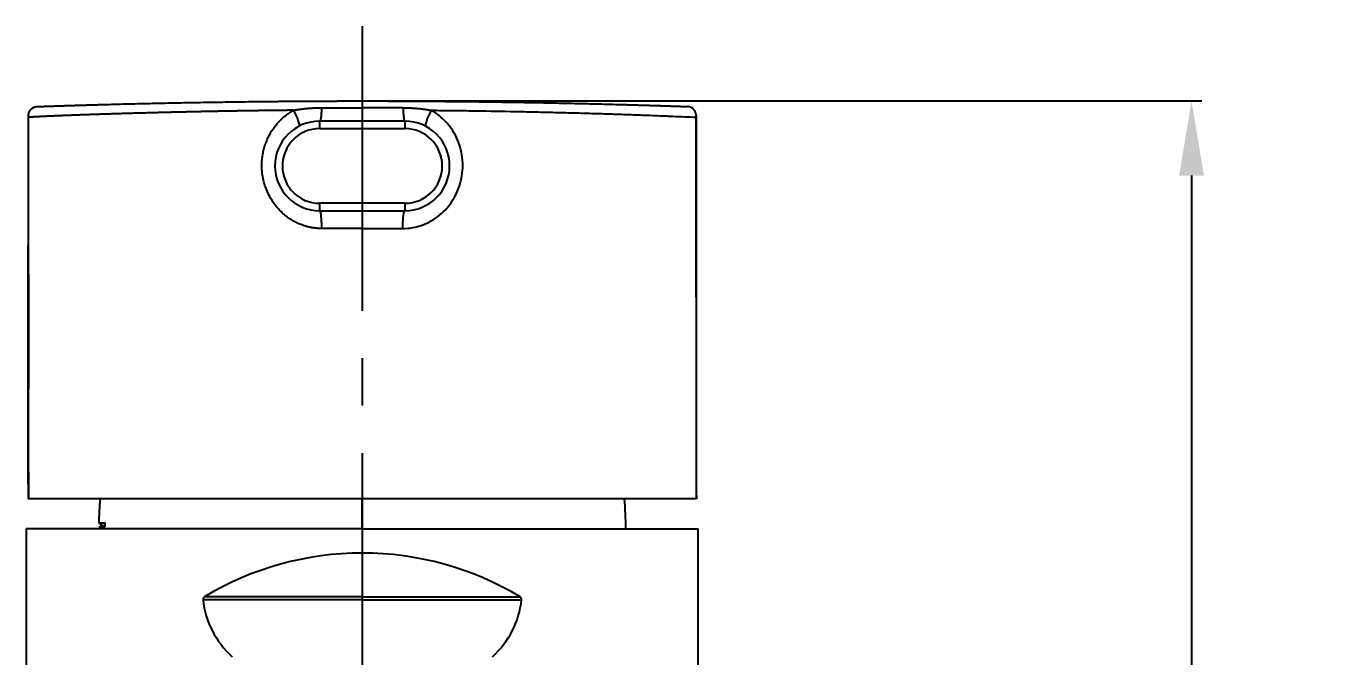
# Model space of a CAD drawing. Extents: x 10274 to 11115, y -16168 to -15573.
# Drawn here: x 10387.5 to 10475.5, y -15768.5 to -15726.3 of the extents above; entities that cross this region are included whole.
import ezdxf

# ---------------------------------------------------------------- set-up
doc = ezdxf.new("R2010")
doc.units = 0
doc.header["$MEASUREMENT"] = 0
doc.linetypes.add('CENTER2', pattern=[28.575, 19.05, -3.175, 3.175, -3.175])
doc.layers.get('0').update_dxf_attribs({"linetype": 'CONTINUOUS'})
doc.layers.get('Defpoints').update_dxf_attribs({"linetype": 'CONTINUOUS'})
doc.layers.add('CENTER', color=1, linetype='CENTER2')
doc.layers.add('DIM_', color=3, linetype='CONTINUOUS', lineweight=9)
doc.styles.get("Standard").update_dxf_attribs({"font": 'arial.ttf'})
doc.dimstyles.new('STANDARD$0', dxfattribs={"dimtxt": 3.5, "dimasz": 2.5, "dimexe": 0.7, "dimexo": 0.7, "dimgap": 0.5, "dimtad": 3, "dimdec": 4, "dimdsep": 46, "dimtxsty": 'Standard', "dimcen": 0, "dimclrd": 2, "dimclre": 2, "dimclrt": 4, "dimadec": 0, "dimazin": 0, "dimtp": 0.2, "dimtm": 0.1, "dimtfac": 0.5, "dimtdec": 4, "dimtmove": 1, "dimatfit": 3, "dimfxl": 1, "dimtolj": 1, "dimarcsym": 0})

# ---------------------------------------------------------------- blocks, each defined once
blk = doc.blocks.new('*D18')
at = {"layer": 'Defpoints', "color": 0, "transparency": 16777216}
for p in [(10410.02, -15731.301), (10436.02, -15916.951), (10465.547, -15916.951)]:
    blk.add_point(p, dxfattribs=at)
at = {"layer": 'DIM_', "color": 3, "lineweight": -2, "transparency": 16777216}
for p, q in [((10410.72, -15731.301), (10466.247, -15731.301)), ((10465.547, -15736.301), (10465.547, -15821.073)), ((10465.547, -15911.951), (10465.547, -15827.179)), ((10436.72, -15916.951), (10466.247, -15916.951))]:
    blk.add_line(p, q, dxfattribs=at)
at = {"layer": 'DIM_', "color": 3, "transparency": 16777216}
for points in [[(10464.714, -15736.301), (10466.38, -15736.301), (10465.547, -15731.301)], [(10464.714, -15911.951), (10466.38, -15911.951), (10465.547, -15916.951)]]:
    blk.add_solid(points, dxfattribs=at)
at = {"layer": 'DIM_', "color": 4, "transparency": 16777216, "insert": (10465.547, -15824.126), "char_height": 5, "attachment_point": 5, "bg_fill": 3, "box_fill_scale": 1.25, "bg_fill_color": 256, "bg_fill_true_color": 13158600, "bg_fill_transparency": 0}
blk.add_mtext('\\A1;185.7', dxfattribs=at)

msp = doc.modelspace()

# ---------------------------------------------------------------- linework, layer by layer
at = {"lineweight": -3, "extrusion": (-1, -2.22045e-16, 0)}
for p, q in [((10388.249, -15731.676), (10388.249, -15731.676)), ((10407.17, -15733.151), (10407.17, -15732.651)), ((10407.17, -15738.651), (10407.17, -15738.151)), ((10387.52, -15759.951), (10387.52, -15908.419))]:
    msp.add_line(p, q, dxfattribs=at)
at = {"lineweight": -3}
for centre, radius, start, end in [((10407.17, -15735.651), 3, 90, 180), ((10407.17, -15735.651), 2.5, 90, 180), ((10407.17, -15735.651), 3, 180, 270), ((10407.17, -15735.651), 2.5, 180, 270), ((10420.727, -15760.151), 28.357, 175.52441, 178.8354), ((10399.554, -15764.676), 0.2, 121.03493, 186.15248), ((10405.321, -15764.054), 6, 186.15248, 227.97381)]:
    msp.add_arc(centre, radius, start, end, dxfattribs=at)
msp.add_ellipse((10420.484, -15760.151), major_axis=(0, -28.357), ratio=0.977268, start_param=4.690659, end_param=4.700358, dxfattribs=at)
for points, knots in [([(10387.67, -15732.274), (10387.67, -15732.27), (10387.67, -15732.262), (10387.67, -15732.25), (10387.671, -15732.238), (10387.672, -15732.226), (10387.673, -15732.214), (10387.674, -15732.201), (10387.676, -15732.189), (10387.678, -15732.177), (10387.68, -15732.164), (10387.683, -15732.152), (10387.685, -15732.14), (10387.688, -15732.127), (10387.692, -15732.115), (10387.695, -15732.102), (10387.699, -15732.09), (10387.704, -15732.077), (10387.708, -15732.065), (10387.713, -15732.053), (10387.718, -15732.041), (10387.723, -15732.029), (10387.729, -15732.017), (10387.735, -15732.005), (10387.741, -15731.993), (10387.747, -15731.981), (10387.754, -15731.97), (10387.761, -15731.958), (10387.768, -15731.947), (10387.775, -15731.936), (10387.783, -15731.925), (10387.791, -15731.914), (10387.799, -15731.903), (10387.808, -15731.893), (10387.816, -15731.882), (10387.825, -15731.872), (10387.835, -15731.862), (10387.845, -15731.852), (10387.855, -15731.842), (10387.867, -15731.831), (10387.879, -15731.82), (10387.892, -15731.81), (10387.906, -15731.799), (10387.92, -15731.788), (10387.936, -15731.777), (10387.952, -15731.767), (10387.969, -15731.756), (10387.986, -15731.746), (10388.005, -15731.737), (10388.024, -15731.728), (10388.044, -15731.719), (10388.064, -15731.711), (10388.085, -15731.704), (10388.107, -15731.697), (10388.13, -15731.692), (10388.153, -15731.687), (10388.176, -15731.682), (10388.2, -15731.679), (10388.224, -15731.677), (10388.24, -15731.676), (10388.249, -15731.676)], [0, 0, 0, 0, 0.012764, 0.025613, 0.038546, 0.051561, 0.064659, 0.077839, 0.091102, 0.104447, 0.117876, 0.13139, 0.144988, 0.158669, 0.172428, 0.186262, 0.200166, 0.214137, 0.22817, 0.242262, 0.256408, 0.270605, 0.284848, 0.299135, 0.313462, 0.327825, 0.342221, 0.356647, 0.371101, 0.385579, 0.400079, 0.4146, 0.429139, 0.443696, 0.458268, 0.472854, 0.487452, 0.50302, 0.51932, 0.536344, 0.554085, 0.572531, 0.591669, 0.611483, 0.631954, 0.653061, 0.67478, 0.697081, 0.719933, 0.743303, 0.767167, 0.791509, 0.816307, 0.841538, 0.867172, 0.893176, 0.919511, 0.946129, 0.972979, 1, 1, 1, 1]), ([(10387.67, -15732.275), (10387.67, -15732.271), (10387.67, -15732.262), (10387.67, -15732.25), (10387.671, -15732.238), (10387.672, -15732.226), (10387.673, -15732.213), (10387.674, -15732.201), (10387.676, -15732.189), (10387.678, -15732.176), (10387.68, -15732.164), (10387.683, -15732.151), (10387.685, -15732.139), (10387.688, -15732.127), (10387.692, -15732.114), (10387.695, -15732.102), (10387.699, -15732.09), (10387.703, -15732.077), (10387.708, -15732.065), (10387.712, -15732.053), (10387.717, -15732.041), (10387.722, -15732.029), (10387.728, -15732.017), (10387.734, -15732.005), (10387.74, -15731.994), (10387.746, -15731.982), (10387.753, -15731.97), (10387.76, -15731.959), (10387.767, -15731.948), (10387.774, -15731.936), (10387.782, -15731.925), (10387.79, -15731.914), (10387.799, -15731.904), (10387.807, -15731.893), (10387.816, -15731.882), (10387.825, -15731.872), (10387.844, -15731.851), (10387.875, -15731.822), (10387.921, -15731.786), (10387.97, -15731.755), (10388.011, -15731.733), (10388.043, -15731.719), (10388.065, -15731.711), (10388.087, -15731.703), (10388.11, -15731.697), (10388.133, -15731.691), (10388.156, -15731.686), (10388.179, -15731.682), (10388.202, -15731.679), (10388.225, -15731.677), (10388.241, -15731.676), (10388.249, -15731.676)], [0, 0, 0, 0, 0.013002, 0.026054, 0.039157, 0.052311, 0.065518, 0.078777, 0.092088, 0.105453, 0.118872, 0.132344, 0.145872, 0.159454, 0.173092, 0.186785, 0.200535, 0.214342, 0.228206, 0.242127, 0.256106, 0.270143, 0.284239, 0.298395, 0.312609, 0.326883, 0.341218, 0.355613, 0.370069, 0.384586, 0.399165, 0.413806, 0.428509, 0.443274, 0.458103, 0.472994, 0.48795, 0.550223, 0.613074, 0.67652, 0.740579, 0.766472, 0.792376, 0.81829, 0.844216, 0.870152, 0.896099, 0.922058, 0.948027, 0.974008, 1, 1, 1, 1]), ([(10405.416, -15731.924), (10405.43, -15731.922), (10405.458, -15731.916), (10405.501, -15731.909), (10405.544, -15731.901), (10405.588, -15731.894), (10405.631, -15731.886), (10405.675, -15731.879), (10405.719, -15731.872), (10405.763, -15731.866), (10405.808, -15731.859), (10405.852, -15731.853), (10405.897, -15731.846), (10405.942, -15731.84), (10405.988, -15731.835), (10406.033, -15731.829), (10406.079, -15731.824), (10406.125, -15731.818), (10406.171, -15731.813), (10406.218, -15731.809), (10406.264, -15731.804), (10406.311, -15731.8), (10406.358, -15731.795), (10406.406, -15731.791), (10406.453, -15731.788), (10406.501, -15731.784), (10406.549, -15731.781), (10406.597, -15731.778), (10406.645, -15731.775), (10406.694, -15731.772), (10406.743, -15731.769), (10406.792, -15731.767), (10406.841, -15731.765), (10406.89, -15731.763), (10406.94, -15731.761), (10406.99, -15731.76), (10407.04, -15731.758), (10407.09, -15731.757), (10407.14, -15731.756), (10407.191, -15731.756), (10407.242, -15731.755), (10407.276, -15731.755), (10407.293, -15731.755)], [0, 0, 0, 0, 0.023127, 0.046347, 0.06966, 0.093066, 0.116565, 0.140157, 0.163843, 0.187622, 0.211494, 0.235461, 0.259521, 0.283676, 0.307926, 0.332271, 0.356712, 0.381248, 0.405881, 0.43061, 0.455436, 0.48036, 0.505382, 0.530502, 0.555721, 0.58104, 0.606458, 0.631976, 0.657595, 0.683315, 0.709137, 0.73506, 0.761086, 0.787215, 0.813448, 0.839784, 0.866224, 0.892769, 0.919418, 0.946173, 0.973033, 1, 1, 1, 1]), ([(10407.293, -15731.755), (10407.291, -15731.814), (10407.289, -15731.873), (10407.283, -15731.991), (10407.28, -15732.049), (10407.273, -15732.16), (10407.268, -15732.213), (10407.259, -15732.313), (10407.253, -15732.359), (10407.242, -15732.443), (10407.236, -15732.48), (10407.223, -15732.543), (10407.216, -15732.569), (10407.203, -15732.611), (10407.196, -15732.626), (10407.183, -15732.646), (10407.176, -15732.651), (10407.17, -15732.651)], [0, 0, 0, 0, 0.125, 0.125, 0.25, 0.25, 0.375, 0.375, 0.5, 0.5, 0.625, 0.625, 0.75, 0.75, 0.875, 0.875, 1, 1, 1, 1]), ([(10387.647, -15750.772), (10387.647, -15750.703), (10387.647, -15750.565), (10387.647, -15750.359), (10387.647, -15750.153), (10387.647, -15749.947), (10387.647, -15749.742), (10387.647, -15749.536), (10387.648, -15749.332), (10387.648, -15749.127), (10387.648, -15748.923), (10387.648, -15748.719), (10387.648, -15748.516), (10387.648, -15748.312), (10387.648, -15748.109), (10387.648, -15747.907), (10387.649, -15747.705), (10387.649, -15747.503), (10387.649, -15747.301), (10387.649, -15747.1), (10387.649, -15746.899), (10387.649, -15746.698), (10387.65, -15746.498), (10387.65, -15746.298), (10387.65, -15746.098), (10387.65, -15745.899), (10387.65, -15745.7), (10387.651, -15745.501), (10387.651, -15745.302), (10387.651, -15745.104), (10387.651, -15744.907), (10387.652, -15744.709), (10387.652, -15744.512), (10387.652, -15744.315), (10387.652, -15744.119), (10387.653, -15743.923), (10387.653, -15743.727), (10387.653, -15743.531), (10387.653, -15743.336), (10387.654, -15743.141), (10387.654, -15742.947), (10387.654, -15742.753), (10387.654, -15742.559), (10387.655, -15742.365), (10387.655, -15742.172), (10387.655, -15741.979), (10387.656, -15741.786), (10387.656, -15741.594), (10387.656, -15741.402), (10387.656, -15741.211), (10387.657, -15741.019), (10387.657, -15740.828), (10387.657, -15740.638), (10387.658, -15740.447), (10387.658, -15740.258), (10387.658, -15740.068), (10387.658, -15739.879), (10387.659, -15739.69), (10387.659, -15739.501), (10387.659, -15739.313), (10387.66, -15739.124), (10387.66, -15738.937), (10387.66, -15738.749), (10387.66, -15738.562), (10387.661, -15738.376), (10387.661, -15738.189), (10387.661, -15738.003), (10387.662, -15737.817), (10387.662, -15737.632), (10387.662, -15737.447), (10387.662, -15737.262), (10387.663, -15737.078), (10387.663, -15736.894), (10387.663, -15736.71), (10387.664, -15736.527), (10387.664, -15736.343), (10387.664, -15736.161), (10387.664, -15735.978), (10387.665, -15735.796), (10387.665, -15735.614), (10387.665, -15735.433), (10387.665, -15735.252), (10387.666, -15735.071), (10387.666, -15734.89), (10387.666, -15734.71), (10387.666, -15734.53), (10387.667, -15734.351), (10387.667, -15734.172), (10387.667, -15733.993), (10387.667, -15733.814), (10387.668, -15733.636), (10387.668, -15733.458), (10387.668, -15733.281), (10387.668, -15733.103), (10387.668, -15732.927), (10387.669, -15732.75), (10387.669, -15732.574), (10387.669, -15732.456), (10387.669, -15732.398)], [0, 0, 0, 0, 0.01106, 0.022107, 0.033141, 0.044161, 0.055168, 0.066161, 0.077142, 0.088108, 0.099062, 0.110002, 0.120929, 0.131842, 0.142743, 0.153629, 0.164502, 0.175362, 0.186209, 0.197042, 0.207861, 0.218667, 0.22946, 0.240239, 0.251005, 0.261757, 0.272496, 0.283222, 0.293933, 0.304632, 0.315316, 0.325988, 0.336645, 0.34729, 0.35792, 0.368537, 0.379141, 0.389731, 0.400307, 0.41087, 0.421419, 0.431955, 0.442477, 0.452985, 0.46348, 0.473961, 0.484429, 0.494882, 0.505322, 0.515749, 0.526162, 0.536561, 0.546946, 0.557318, 0.567676, 0.578021, 0.588351, 0.598668, 0.608971, 0.619261, 0.629536, 0.639798, 0.650046, 0.660281, 0.670501, 0.680708, 0.690901, 0.70108, 0.711246, 0.721397, 0.731535, 0.741659, 0.751769, 0.761865, 0.771948, 0.782016, 0.792071, 0.802111, 0.812138, 0.822151, 0.83215, 0.842135, 0.852107, 0.862064, 0.872007, 0.881937, 0.891852, 0.901754, 0.911641, 0.921515, 0.931375, 0.94122, 0.951052, 0.96087, 0.970673, 0.980463, 0.990238, 1, 1, 1, 1]), ([(10387.662, -15742.867), (10387.663, -15741.985), (10387.663, -15741.106), (10387.665, -15739.351), (10387.665, -15738.476), (10387.667, -15735.858), (10387.668, -15734.121), (10387.67, -15732.393)], [0, 0, 0, 0, 0.25, 0.25, 0.5, 0.5, 1, 1, 1, 1]), ([(10387.669, -15732.274), (10387.669, -15732.296), (10387.669, -15732.316), (10387.669, -15732.358), (10387.669, -15732.378), (10387.669, -15732.398)], [0, 0, 0, 0, 0.5, 0.5, 1, 1, 1, 1]), ([(10405.415, -15731.925), (10405.389, -15731.925), (10405.335, -15731.925), (10405.255, -15731.926), (10405.174, -15731.927), (10405.093, -15731.927), (10405.012, -15731.928), (10404.931, -15731.929), (10404.849, -15731.93), (10404.767, -15731.931), (10404.685, -15731.931), (10404.602, -15731.932), (10404.52, -15731.933), (10404.437, -15731.934), (10404.354, -15731.935), (10404.27, -15731.936), (10404.186, -15731.937), (10404.102, -15731.938), (10404.018, -15731.939), (10403.934, -15731.94), (10403.849, -15731.941), (10403.764, -15731.942), (10403.679, -15731.943), (10403.593, -15731.944), (10403.508, -15731.945), (10403.422, -15731.946), (10403.335, -15731.948), (10403.249, -15731.949), (10403.162, -15731.95), (10403.076, -15731.951), (10402.989, -15731.952), (10402.901, -15731.953), (10402.814, -15731.955), (10402.726, -15731.956), (10402.638, -15731.957), (10402.55, -15731.959), (10402.461, -15731.96), (10402.373, -15731.961), (10402.284, -15731.963), (10402.195, -15731.964), (10402.106, -15731.965), (10402.016, -15731.967), (10401.926, -15731.968), (10401.837, -15731.97), (10401.746, -15731.971), (10401.656, -15731.973), (10401.566, -15731.974), (10401.475, -15731.976), (10401.384, -15731.977), (10401.293, -15731.979), (10401.202, -15731.98), (10401.111, -15731.982), (10401.019, -15731.983), (10400.927, -15731.985), (10400.835, -15731.987), (10400.743, -15731.988), (10400.651, -15731.99), (10400.558, -15731.992), (10400.466, -15731.993), (10400.373, -15731.995), (10400.28, -15731.997), (10400.187, -15731.999), (10400.094, -15732), (10400, -15732.002), (10399.907, -15732.004), (10399.813, -15732.006), (10399.719, -15732.008), (10399.625, -15732.01), (10399.531, -15732.011), (10399.437, -15732.013), (10399.343, -15732.015), (10399.248, -15732.017), (10399.153, -15732.019), (10399.059, -15732.021), (10398.964, -15732.023), (10398.869, -15732.025), (10398.774, -15732.027), (10398.678, -15732.029), (10398.583, -15732.031), (10398.488, -15732.033), (10398.392, -15732.035), (10398.297, -15732.038), (10398.201, -15732.04), (10398.105, -15732.042), (10398.009, -15732.044), (10397.913, -15732.046), (10397.817, -15732.048), (10397.721, -15732.051), (10397.625, -15732.053), (10397.529, -15732.055), (10397.432, -15732.057), (10397.336, -15732.06), (10397.239, -15732.062), (10397.143, -15732.064), (10397.046, -15732.067), (10396.95, -15732.069), (10396.853, -15732.071), (10396.756, -15732.074), (10396.66, -15732.076), (10396.563, -15732.079), (10396.466, -15732.081), (10396.37, -15732.084), (10396.273, -15732.086), (10396.176, -15732.088), (10396.079, -15732.091), (10395.982, -15732.094), (10395.885, -15732.096), (10395.789, -15732.099), (10395.656, -15732.102), (10395.487, -15732.107), (10395.285, -15732.112), (10395.085, -15732.118), (10394.888, -15732.123), (10394.694, -15732.129), (10394.502, -15732.134), (10394.312, -15732.139), (10394.125, -15732.145), (10393.941, -15732.15), (10393.759, -15732.155), (10393.58, -15732.161), (10393.403, -15732.166), (10393.228, -15732.171), (10393.056, -15732.177), (10392.887, -15732.182), (10392.719, -15732.187), (10392.555, -15732.192), (10392.392, -15732.198), (10392.232, -15732.203), (10392.075, -15732.208), (10391.92, -15732.213), (10391.767, -15732.218), (10391.616, -15732.223), (10391.468, -15732.228), (10391.322, -15732.234), (10391.178, -15732.239), (10391.037, -15732.244), (10390.898, -15732.249), (10390.761, -15732.254), (10390.626, -15732.259), (10390.493, -15732.264), (10390.363, -15732.269), (10390.235, -15732.274), (10390.109, -15732.279), (10389.984, -15732.284), (10389.863, -15732.288), (10389.743, -15732.293), (10389.625, -15732.298), (10389.509, -15732.303), (10389.395, -15732.308), (10389.284, -15732.313), (10389.174, -15732.318), (10389.066, -15732.322), (10388.96, -15732.327), (10388.856, -15732.332), (10388.754, -15732.337), (10388.654, -15732.341), (10388.556, -15732.346), (10388.459, -15732.351), (10388.364, -15732.356), (10388.271, -15732.36), (10388.18, -15732.365), (10388.091, -15732.37), (10388.003, -15732.374), (10387.917, -15732.379), (10387.833, -15732.384), (10387.751, -15732.388), (10387.696, -15732.391), (10387.67, -15732.393)], [0, 0, 0, 0, 0.003672, 0.007358, 0.011058, 0.014773, 0.018502, 0.022246, 0.026004, 0.029777, 0.033564, 0.037366, 0.041181, 0.045012, 0.048857, 0.052716, 0.05659, 0.060478, 0.06438, 0.068297, 0.072229, 0.076174, 0.080135, 0.08411, 0.088099, 0.092103, 0.096121, 0.100153, 0.1042, 0.108262, 0.112338, 0.116428, 0.120533, 0.124653, 0.128786, 0.132935, 0.137097, 0.141275, 0.145466, 0.149673, 0.153893, 0.158128, 0.162378, 0.166642, 0.170921, 0.175214, 0.179521, 0.183843, 0.18818, 0.192531, 0.196896, 0.201276, 0.20567, 0.210079, 0.214503, 0.218941, 0.223393, 0.22786, 0.232342, 0.236837, 0.241348, 0.245873, 0.250412, 0.254966, 0.259535, 0.264118, 0.268715, 0.273328, 0.277954, 0.282595, 0.287251, 0.291921, 0.296606, 0.301305, 0.306019, 0.310748, 0.315491, 0.320248, 0.32502, 0.329807, 0.334608, 0.339424, 0.344255, 0.3491, 0.353959, 0.358834, 0.363723, 0.368626, 0.373544, 0.378477, 0.383425, 0.388387, 0.393363, 0.398355, 0.403361, 0.408382, 0.413417, 0.418468, 0.423533, 0.428612, 0.433707, 0.438816, 0.44394, 0.449079, 0.454232, 0.459401, 0.464584, 0.469781, 0.474994, 0.48607, 0.497076, 0.508011, 0.518875, 0.529669, 0.540392, 0.551045, 0.561626, 0.572137, 0.582578, 0.592947, 0.603246, 0.613474, 0.623631, 0.633717, 0.643732, 0.653677, 0.66355, 0.673352, 0.683083, 0.692743, 0.702332, 0.71185, 0.721296, 0.730672, 0.739976, 0.749209, 0.75837, 0.767461, 0.776479, 0.785427, 0.794303, 0.803108, 0.811842, 0.820504, 0.829095, 0.837614, 0.846062, 0.854438, 0.862743, 0.870977, 0.879138, 0.887229, 0.895248, 0.903195, 0.911071, 0.918875, 0.926608, 0.934269, 0.941859, 0.949377, 0.956824, 0.964199, 0.971502, 0.978734, 0.985894, 0.992983, 1, 1, 1, 1]), ([(10407.308, -15739.843), (10407.298, -15739.843), (10407.279, -15739.843), (10407.25, -15739.842), (10407.221, -15739.842), (10407.192, -15739.841), (10407.163, -15739.84), (10407.134, -15739.839), (10407.105, -15739.837), (10407.076, -15739.835), (10407.047, -15739.833), (10407.018, -15739.831), (10406.989, -15739.829), (10406.961, -15739.826), (10406.932, -15739.824), (10406.903, -15739.821), (10406.875, -15739.817), (10406.846, -15739.814), (10406.817, -15739.81), (10406.789, -15739.807), (10406.76, -15739.802), (10406.732, -15739.798), (10406.704, -15739.794), (10406.675, -15739.789), (10406.647, -15739.784), (10406.619, -15739.779), (10406.59, -15739.774), (10406.562, -15739.768), (10406.534, -15739.762), (10406.506, -15739.756), (10406.478, -15739.75), (10406.449, -15739.744), (10406.421, -15739.737), (10406.393, -15739.73), (10406.365, -15739.723), (10406.338, -15739.716), (10406.31, -15739.708), (10406.282, -15739.701), (10406.254, -15739.693), (10406.226, -15739.685), (10406.198, -15739.676), (10406.171, -15739.668), (10406.143, -15739.659), (10406.115, -15739.65), (10406.088, -15739.641), (10406.06, -15739.631), (10406.033, -15739.622), (10405.908, -15739.577), (10405.69, -15739.487), (10405.389, -15739.332), (10405.101, -15739.15), (10404.829, -15738.943), (10404.573, -15738.713), (10404.337, -15738.462), (10404.122, -15738.192), (10403.908, -15737.871), (10403.705, -15737.495), (10403.529, -15737.063), (10403.4, -15736.614), (10403.317, -15736.152), (10403.285, -15735.685), (10403.301, -15735.257), (10403.351, -15734.873), (10403.423, -15734.532), (10403.522, -15734.201), (10403.647, -15733.879), (10403.796, -15733.57), (10403.968, -15733.277), (10404.163, -15732.999), (10404.322, -15732.809), (10404.428, -15732.695), (10404.471, -15732.649), (10404.516, -15732.603), (10404.561, -15732.559), (10404.606, -15732.515), (10404.652, -15732.472), (10404.699, -15732.43), (10404.746, -15732.389), (10404.794, -15732.348), (10404.843, -15732.309), (10404.892, -15732.27), (10404.941, -15732.232), (10404.992, -15732.194), (10405.042, -15732.158), (10405.094, -15732.122), (10405.146, -15732.087), (10405.199, -15732.053), (10405.252, -15732.02), (10405.306, -15731.987), (10405.36, -15731.955), (10405.397, -15731.935), (10405.415, -15731.925)], [0, 0, 0, 0, 0.002658, 0.005314, 0.007968, 0.010619, 0.013269, 0.015916, 0.018562, 0.021206, 0.023848, 0.02649, 0.029129, 0.031768, 0.034406, 0.037042, 0.039678, 0.042314, 0.044949, 0.047583, 0.050218, 0.052852, 0.055486, 0.058121, 0.060756, 0.063391, 0.066027, 0.068664, 0.071301, 0.073939, 0.076579, 0.07922, 0.081862, 0.084506, 0.087151, 0.089798, 0.092447, 0.095098, 0.097751, 0.100407, 0.103065, 0.105725, 0.108388, 0.111054, 0.113723, 0.116395, 0.11907, 0.121749, 0.152939, 0.184005, 0.215157, 0.246605, 0.278292, 0.3098, 0.341343, 0.373138, 0.415702, 0.457931, 0.500353, 0.543038, 0.585266, 0.627561, 0.659344, 0.690857, 0.72231, 0.753911, 0.785189, 0.816248, 0.847291, 0.87852, 0.884373, 0.89021, 0.896033, 0.901844, 0.907642, 0.913431, 0.919211, 0.924983, 0.93075, 0.936512, 0.942271, 0.948028, 0.953785, 0.959543, 0.965303, 0.971068, 0.976838, 0.982614, 0.988399, 0.994194, 1, 1, 1, 1]), ([(10405.415, -15731.925), (10405.446, -15731.985), (10405.478, -15732.048), (10405.538, -15732.174), (10405.568, -15732.238), (10405.623, -15732.365), (10405.649, -15732.427), (10405.695, -15732.546), (10405.715, -15732.602), (10405.749, -15732.705), (10405.762, -15732.753), (10405.782, -15732.835), (10405.788, -15732.87), (10405.793, -15732.928), (10405.792, -15732.951), (10405.783, -15732.984), (10405.776, -15732.995), (10405.766, -15733)], [0, 0, 0, 0, 0.125, 0.125, 0.25, 0.25, 0.375, 0.375, 0.5, 0.5, 0.625, 0.625, 0.75, 0.75, 0.875, 0.875, 1, 1, 1, 1]), ([(10407.308, -15739.843), (10407.308, -15739.702), (10407.304, -15739.55), (10407.291, -15739.257), (10407.28, -15739.116), (10407.26, -15738.942), (10407.253, -15738.89), (10407.237, -15738.801), (10407.212, -15738.69), (10407.186, -15738.651), (10407.17, -15738.651)], [0, 0, 0, 0, 0.25, 0.25, 0.5, 0.5, 0.625, 0.625, 0.75, 1, 1, 1, 1]), ([(10387.662, -15742.867), (10387.662, -15742.927), (10387.662, -15743.049), (10387.662, -15743.235), (10387.662, -15743.428), (10387.662, -15743.628), (10387.662, -15743.835), (10387.661, -15744.048), (10387.661, -15744.269), (10387.661, -15744.496), (10387.661, -15744.73), (10387.661, -15744.972), (10387.661, -15745.22), (10387.661, -15745.475), (10387.66, -15745.736), (10387.66, -15746.005), (10387.66, -15746.281), (10387.66, -15746.564), (10387.66, -15746.853), (10387.659, -15747.15), (10387.659, -15747.611), (10387.659, -15748.194), (10387.658, -15748.855), (10387.658, -15749.391), (10387.657, -15750.147), (10387.657, -15751.104), (10387.656, -15751.924), (10387.656, -15752.303)], [0, 0, 0, 0, 0.019153, 0.039028, 0.059626, 0.080947, 0.10299, 0.125757, 0.149246, 0.173458, 0.198392, 0.224049, 0.25043, 0.277532, 0.305358, 0.333906, 0.363177, 0.393171, 0.423887, 0.455326, 0.487488, 0.570544, 0.640418, 0.697109, 0.740618, 0.879871, 1, 1, 1, 1]), ([(10387.638, -15755.249), (10387.639, -15755.074), (10387.639, -15754.719), (10387.641, -15754.183), (10387.642, -15753.637), (10387.643, -15753.083), (10387.644, -15752.518), (10387.645, -15751.944), (10387.646, -15751.361), (10387.647, -15750.969), (10387.647, -15750.772)], [0, 0, 0, 0, 0.117598, 0.237295, 0.359099, 0.483017, 0.609058, 0.737229, 0.86754, 1, 1, 1, 1]), ([(10387.656, -15752.303), (10387.656, -15752.392), (10387.656, -15752.57), (10387.656, -15752.839), (10387.655, -15753.113), (10387.655, -15753.391), (10387.655, -15753.674), (10387.655, -15753.959), (10387.655, -15754.244), (10387.654, -15754.523), (10387.654, -15754.795), (10387.654, -15755.06), (10387.654, -15755.316), (10387.654, -15755.484), (10387.654, -15755.567)], [0, 0, 0, 0, 0.081189, 0.16369, 0.247504, 0.33263, 0.41907, 0.506823, 0.59485, 0.680544, 0.763905, 0.844934, 0.923632, 1, 1, 1, 1]), ([(10387.654, -15755.728), (10387.654, -15755.811), (10387.654, -15755.971), (10387.654, -15756.2), (10387.653, -15756.408), (10387.653, -15756.594), (10387.653, -15756.758), (10387.653, -15756.89), (10387.653, -15756.996), (10387.653, -15757.081), (10387.653, -15757.164), (10387.653, -15757.243), (10387.653, -15757.319), (10387.653, -15757.392), (10387.654, -15757.462), (10387.654, -15757.528), (10387.654, -15757.592), (10387.654, -15757.652), (10387.655, -15757.709), (10387.655, -15757.763), (10387.655, -15757.813), (10387.656, -15757.861), (10387.656, -15757.905), (10387.656, -15757.934), (10387.656, -15757.947)], [0, 0, 0, 0, 0.112972, 0.216268, 0.309888, 0.393831, 0.468099, 0.532691, 0.572835, 0.611519, 0.648744, 0.684511, 0.718818, 0.751667, 0.783057, 0.812989, 0.841463, 0.86848, 0.894039, 0.918142, 0.940789, 0.96198, 0.981717, 1, 1, 1, 1]), ([(10387.67, -15757.951), (10387.666, -15757.951), (10387.661, -15757.951), (10387.656, -15757.951), (10387.656, -15757.951), (10387.655, -15757.951)], [0, 0, 0, 0, 0.925252, 0.925252, 1, 1, 1, 1]), ([(10392.773, -15759.81), (10392.64, -15759.817), (10392.539, -15759.824), (10392.406, -15759.838), (10392.372, -15759.846), (10392.372, -15759.853)], [0, 0, 0, 0, 0.500818, 0.500818, 1, 1, 1, 1]), ([(10392.376, -15759.577), (10392.376, -15759.57), (10392.407, -15759.563), (10392.535, -15759.549), (10392.637, -15759.542), (10392.778, -15759.535)], [0, 0, 0, 0, 0.479364, 0.479364, 1, 1, 1, 1])]:
    msp.add_open_spline(points, degree=3, knots=knots, dxfattribs=at)
for points, degree in [([(10387.67, -15732.275), (10387.669, -15732.275), (10387.669, -15732.275), (10387.669, -15732.274)], 3), ([(10387.67, -15732.392), (10387.67, -15732.373), (10387.67, -15732.335), (10387.67, -15732.295), (10387.67, -15732.275)], 3), ([(10387.635, -15756.934), (10387.636, -15756.373), (10387.637, -15755.81), (10387.638, -15755.248)], 3), ([(10387.654, -15755.567), (10387.654, -15755.62), (10387.654, -15755.674), (10387.654, -15755.727)], 3), ([(10387.655, -15755.728), (10387.658, -15756.468), (10387.663, -15757.209), (10387.67, -15757.951)], 3), ([(10387.635, -15756.934), (10387.637, -15757.273), (10387.64, -15757.612), (10387.643, -15757.951)], 3), ([(10387.643, -15757.951), (10387.646, -15757.951), (10387.649, -15757.951), (10387.652, -15757.951)], 3), ([(10392.626, -15759.721), (10392.43, -15759.835)], 1), ([(10392.453, -15759.616), (10392.643, -15759.725)], 1), ([(10392.626, -15759.721), (10392.597, -15759.713), (10392.616, -15759.704), (10392.682, -15759.696)], 3)]:
    msp.add_open_spline(points, degree=degree, dxfattribs=at)
at = {"layer": 'CENTER'}
msp.add_line((10410.02, -15726.301), (10410.02, -16097.497), dxfattribs=at)

# ---------------------------------------------------------------- next in the draw order: dimensions: what is measured, and where the dimension line sits
at = {"layer": 'DIM_', "color": 3}
dim = msp.add_linear_dim(base=(10465.546869494, -15916.95108086), p1=(10410.020029529, -15731.30108086), p2=(10436.01999, -15916.95108086), angle=90, dimstyle='STANDARD$0', override={"dimtxt": 5, "dimasz": 5, "dimtad": 0, "dimtih": 1, "dimdec": 1, "dimzin": 9, "dimclrd": 3, "dimclre": 3, "dimtdec": 1, "dimtofl": 0, "dimfxl": 1.25, "dimtfill": 1}, dxfattribs=at)
dim.commit()
dim.dimension.update_dxf_attribs({"geometry": '*D18', "text_midpoint": (10465.546869494, -15824.12608086)})

# ---------------------------------------------------------------- next in the draw order: linework, layer by layer
at = {"lineweight": -3, "extrusion": (-1, -2.22045e-16, 0)}
for p, q in [((10431.791, -15731.676), (10431.791, -15731.676)), ((10412.87, -15732.651), (10407.17, -15732.651)), ((10412.87, -15732.651), (10412.87, -15733.151)), ((10407.17, -15733.151), (10412.87, -15733.151)), ((10412.87, -15738.151), (10407.17, -15738.151)), ((10407.17, -15738.651), (10412.87, -15738.651)), ((10412.87, -15738.151), (10412.87, -15738.651)), ((10410.02, -15759.951), (10410.02, -15757.938)), ((10410.02, -15759.951), (10387.52, -15759.951)), ((10410.02, -15759.951), (10432.52, -15759.951)), ((10432.52, -15908.419), (10432.52, -15759.951)), ((10410.02, -15764.697), (10399.355, -15764.697)), ((10410.02, -15764.504), (10399.451, -15764.504)), ((10410.02, -15764.504), (10420.589, -15764.504)), ((10410.02, -15764.504), (10410.02, -15764.697)), ((10410.02, -15764.697), (10420.685, -15764.697))]:
    msp.add_line(p, q, dxfattribs=at)
at = {"lineweight": -3}
for centre, radius, start, end in [((10412.87, -15735.651), 3, 0, 90), ((10412.87, -15735.651), 2.5, 0, 90), ((10412.87, -15735.651), 3, 270, 0), ((10412.87, -15735.651), 2.5, 270, 0), ((10399.313, -15760.151), 28.357, 0.40424, 4.47511), ((10410.02, -15782.07), 20.5, 90, 121.03493), ((10410.02, -15782.07), 20.5, 58.96507, 90), ((10414.719, -15764.054), 6, 312.02619, 353.84752), ((10420.486, -15764.676), 0.2, 353.84752, 58.96507)]:
    msp.add_arc(centre, radius, start, end, dxfattribs=at)
for points, knots in [([(10388.249, -15731.676), (10388.263, -15731.675), (10388.29, -15731.674), (10388.331, -15731.673), (10388.372, -15731.671), (10388.413, -15731.67), (10388.454, -15731.669), (10388.496, -15731.667), (10388.538, -15731.666), (10388.58, -15731.664), (10388.622, -15731.663), (10388.664, -15731.661), (10388.706, -15731.66), (10388.749, -15731.659), (10388.792, -15731.657), (10388.835, -15731.656), (10388.878, -15731.654), (10388.921, -15731.653), (10388.965, -15731.651), (10389.008, -15731.65), (10389.052, -15731.648), (10389.096, -15731.647), (10389.14, -15731.646), (10389.185, -15731.644), (10389.229, -15731.643), (10389.274, -15731.641), (10389.318, -15731.64), (10389.363, -15731.638), (10389.409, -15731.637), (10389.454, -15731.635), (10389.499, -15731.634), (10389.545, -15731.632), (10389.591, -15731.631), (10389.637, -15731.629), (10389.683, -15731.628), (10389.73, -15731.626), (10389.776, -15731.625), (10389.823, -15731.623), (10389.87, -15731.622), (10389.917, -15731.62), (10389.964, -15731.619), (10390.011, -15731.617), (10390.059, -15731.616), (10390.107, -15731.614), (10390.154, -15731.613), (10390.203, -15731.611), (10390.251, -15731.61), (10390.299, -15731.608), (10390.348, -15731.607), (10390.396, -15731.605), (10390.445, -15731.604), (10390.494, -15731.602), (10390.544, -15731.601), (10390.593, -15731.599), (10390.643, -15731.598), (10390.692, -15731.596), (10390.742, -15731.595), (10390.793, -15731.593), (10390.843, -15731.592), (10390.893, -15731.59), (10390.944, -15731.589), (10390.995, -15731.587), (10391.046, -15731.585), (10391.097, -15731.584), (10391.148, -15731.582), (10391.199, -15731.581), (10391.251, -15731.579), (10391.303, -15731.578), (10391.355, -15731.576), (10391.407, -15731.575), (10391.459, -15731.573), (10391.512, -15731.572), (10391.565, -15731.57), (10391.617, -15731.569), (10391.67, -15731.567), (10391.723, -15731.566), (10391.777, -15731.564), (10391.83, -15731.562), (10391.884, -15731.561), (10391.938, -15731.559), (10391.992, -15731.558), (10392.046, -15731.556), (10392.1, -15731.555), (10392.155, -15731.553), (10392.21, -15731.552), (10392.265, -15731.55), (10392.496, -15731.544), (10392.911, -15731.532), (10393.523, -15731.516), (10394.151, -15731.5), (10394.797, -15731.484), (10395.458, -15731.468), (10396.135, -15731.453), (10396.828, -15731.438), (10397.534, -15731.424), (10398.254, -15731.41), (10398.984, -15731.397), (10399.725, -15731.385), (10400.476, -15731.373), (10401.236, -15731.362), (10402.003, -15731.352), (10402.779, -15731.342), (10403.354, -15731.336), (10403.722, -15731.332), (10403.88, -15731.331), (10404.038, -15731.329), (10404.196, -15731.328), (10404.355, -15731.326), (10404.513, -15731.325), (10404.672, -15731.324), (10404.831, -15731.322), (10404.99, -15731.321), (10405.15, -15731.32), (10405.309, -15731.319), (10405.469, -15731.317), (10405.629, -15731.316), (10405.789, -15731.315), (10405.949, -15731.314), (10406.11, -15731.313), (10406.271, -15731.312), (10406.432, -15731.311), (10406.593, -15731.31), (10406.754, -15731.309), (10406.915, -15731.309), (10407.077, -15731.308), (10407.239, -15731.307), (10407.401, -15731.306), (10407.563, -15731.306), (10407.726, -15731.305), (10407.888, -15731.305), (10408.051, -15731.304), (10408.214, -15731.304), (10408.377, -15731.303), (10408.541, -15731.303), (10408.704, -15731.302), (10408.868, -15731.302), (10409.032, -15731.302), (10409.196, -15731.302), (10409.361, -15731.301), (10409.525, -15731.301), (10409.69, -15731.301), (10409.855, -15731.301), (10409.965, -15731.301), (10410.02, -15731.301)], [0, 0, 0, 0, 0.002964, 0.005926, 0.008887, 0.011846, 0.014804, 0.017761, 0.020716, 0.02367, 0.026623, 0.029574, 0.032524, 0.035473, 0.038421, 0.041367, 0.044313, 0.047257, 0.0502, 0.053142, 0.056083, 0.059023, 0.061963, 0.064901, 0.067838, 0.070774, 0.073709, 0.076644, 0.079578, 0.08251, 0.085442, 0.088374, 0.091304, 0.094234, 0.097163, 0.100092, 0.10302, 0.105947, 0.108874, 0.1118, 0.114726, 0.117651, 0.120575, 0.1235, 0.126424, 0.129347, 0.13227, 0.135193, 0.138115, 0.141037, 0.143959, 0.146881, 0.149802, 0.152723, 0.155645, 0.158566, 0.161486, 0.164407, 0.167328, 0.170249, 0.173169, 0.17609, 0.179011, 0.181932, 0.184853, 0.187774, 0.190695, 0.193617, 0.196538, 0.19946, 0.202382, 0.205305, 0.208228, 0.211151, 0.214074, 0.216998, 0.219922, 0.222847, 0.225772, 0.228698, 0.231624, 0.234551, 0.237479, 0.240407, 0.243335, 0.246265, 0.249195, 0.280337, 0.311452, 0.34257, 0.373723, 0.404959, 0.436212, 0.467513, 0.498895, 0.530271, 0.561594, 0.592894, 0.624203, 0.655437, 0.686651, 0.717876, 0.749145, 0.755401, 0.761654, 0.767906, 0.774156, 0.780403, 0.78665, 0.792895, 0.79914, 0.805384, 0.811627, 0.817871, 0.824114, 0.830358, 0.836603, 0.842848, 0.849095, 0.855343, 0.861592, 0.867844, 0.874097, 0.880353, 0.886612, 0.892873, 0.899138, 0.905406, 0.911678, 0.917953, 0.924233, 0.930517, 0.936805, 0.943099, 0.949398, 0.955702, 0.962011, 0.968327, 0.974648, 0.980976, 0.98731, 0.993652, 1, 1, 1, 1]), ([(10410.02, -15731.301), (10410.02, -15731.301), (10410.02, -15731.327), (10410.02, -15731.466), (10410.02, -15731.631), (10410.02, -15731.728), (10410.02, -15731.751)], [0, 0, 0, 0, 0.302913, 0.605825, 0.908738, 1, 1, 1, 1]), ([(10410.02, -15731.301), (10410.046, -15731.301), (10410.098, -15731.301), (10410.175, -15731.301), (10410.253, -15731.301), (10410.331, -15731.301), (10410.408, -15731.301), (10410.486, -15731.301), (10410.563, -15731.301), (10410.641, -15731.301), (10410.718, -15731.301), (10410.795, -15731.302), (10410.873, -15731.302), (10410.95, -15731.302), (10411.027, -15731.302), (10411.104, -15731.302), (10411.181, -15731.302), (10411.258, -15731.302), (10411.336, -15731.302), (10411.413, -15731.303), (10411.489, -15731.303), (10411.566, -15731.303), (10411.643, -15731.303), (10411.72, -15731.303), (10411.797, -15731.304), (10411.874, -15731.304), (10411.95, -15731.304), (10412.027, -15731.304), (10412.104, -15731.305), (10412.18, -15731.305), (10412.257, -15731.305), (10412.333, -15731.305), (10412.41, -15731.306), (10412.486, -15731.306), (10412.563, -15731.306), (10412.639, -15731.306), (10412.715, -15731.307), (10412.791, -15731.307), (10412.868, -15731.307), (10412.944, -15731.308), (10413.02, -15731.308), (10413.096, -15731.309), (10413.172, -15731.309), (10413.248, -15731.309), (10413.324, -15731.31), (10413.4, -15731.31), (10413.476, -15731.311), (10413.552, -15731.311), (10413.627, -15731.311), (10413.703, -15731.312), (10413.779, -15731.312), (10413.854, -15731.313), (10413.93, -15731.313), (10414.006, -15731.314), (10414.081, -15731.314), (10414.157, -15731.315), (10414.232, -15731.315), (10414.307, -15731.316), (10414.383, -15731.316), (10414.458, -15731.317), (10414.533, -15731.317), (10414.609, -15731.318), (10414.684, -15731.318), (10414.759, -15731.319), (10414.834, -15731.319), (10414.909, -15731.32), (10414.984, -15731.321), (10415.059, -15731.321), (10415.134, -15731.322), (10415.209, -15731.322), (10415.284, -15731.323), (10415.359, -15731.324), (10415.433, -15731.324), (10415.508, -15731.325), (10415.583, -15731.326), (10415.657, -15731.326), (10415.732, -15731.327), (10415.807, -15731.328), (10415.881, -15731.328), (10415.956, -15731.329), (10416.03, -15731.33), (10416.104, -15731.33), (10416.179, -15731.331), (10416.253, -15731.332), (10416.327, -15731.333), (10416.402, -15731.333), (10416.713, -15731.336), (10417.26, -15731.342), (10418.036, -15731.352), (10418.804, -15731.362), (10419.564, -15731.373), (10420.315, -15731.385), (10421.056, -15731.397), (10421.786, -15731.41), (10422.506, -15731.424), (10423.212, -15731.438), (10423.905, -15731.453), (10424.582, -15731.468), (10425.243, -15731.484), (10425.889, -15731.5), (10426.517, -15731.516), (10427.129, -15731.532), (10427.565, -15731.544), (10427.837, -15731.552), (10427.953, -15731.555), (10428.068, -15731.558), (10428.183, -15731.562), (10428.297, -15731.565), (10428.41, -15731.568), (10428.522, -15731.571), (10428.633, -15731.575), (10428.744, -15731.578), (10428.853, -15731.581), (10428.963, -15731.585), (10429.071, -15731.588), (10429.178, -15731.591), (10429.285, -15731.594), (10429.391, -15731.598), (10429.496, -15731.601), (10429.601, -15731.604), (10429.705, -15731.607), (10429.807, -15731.61), (10429.91, -15731.614), (10430.011, -15731.617), (10430.112, -15731.62), (10430.211, -15731.623), (10430.311, -15731.626), (10430.409, -15731.629), (10430.506, -15731.633), (10430.603, -15731.636), (10430.699, -15731.639), (10430.794, -15731.642), (10430.889, -15731.645), (10430.983, -15731.648), (10431.075, -15731.651), (10431.168, -15731.654), (10431.259, -15731.657), (10431.35, -15731.661), (10431.44, -15731.664), (10431.529, -15731.667), (10431.617, -15731.67), (10431.705, -15731.673), (10431.762, -15731.675), (10431.791, -15731.676)], [0, 0, 0, 0, 0.002988, 0.005974, 0.008959, 0.011943, 0.014925, 0.017905, 0.020884, 0.023861, 0.026837, 0.029812, 0.032785, 0.035757, 0.038728, 0.041697, 0.044666, 0.047633, 0.050598, 0.053563, 0.056526, 0.059488, 0.06245, 0.06541, 0.068369, 0.071327, 0.074284, 0.07724, 0.080195, 0.083149, 0.086102, 0.089054, 0.092006, 0.094957, 0.097907, 0.100856, 0.103804, 0.106752, 0.109699, 0.112645, 0.115591, 0.118536, 0.12148, 0.124424, 0.127368, 0.130311, 0.133253, 0.136195, 0.139137, 0.142078, 0.145019, 0.147959, 0.150899, 0.153839, 0.156778, 0.159718, 0.162657, 0.165595, 0.168534, 0.171473, 0.174411, 0.177349, 0.180288, 0.183226, 0.186164, 0.189102, 0.192041, 0.194979, 0.197917, 0.200856, 0.203795, 0.206734, 0.209673, 0.212612, 0.215552, 0.218491, 0.221432, 0.224372, 0.227313, 0.230254, 0.233196, 0.236138, 0.23908, 0.242023, 0.244967, 0.247911, 0.250855, 0.282114, 0.313336, 0.344554, 0.375797, 0.407096, 0.438393, 0.469719, 0.501106, 0.532477, 0.563774, 0.595031, 0.626277, 0.657419, 0.688533, 0.719652, 0.750806, 0.75703, 0.763252, 0.769471, 0.775688, 0.781902, 0.788115, 0.794326, 0.800535, 0.806744, 0.812951, 0.819158, 0.825364, 0.83157, 0.837777, 0.843983, 0.850191, 0.856399, 0.862608, 0.868819, 0.875031, 0.881245, 0.887461, 0.89368, 0.899901, 0.906125, 0.912352, 0.918583, 0.924817, 0.931055, 0.937297, 0.943544, 0.949795, 0.956051, 0.962312, 0.968579, 0.974851, 0.981129, 0.987413, 0.993703, 1, 1, 1, 1]), ([(10412.747, -15731.755), (10412.749, -15731.814), (10412.751, -15731.873), (10412.757, -15731.991), (10412.76, -15732.049), (10412.768, -15732.16), (10412.772, -15732.213), (10412.782, -15732.313), (10412.787, -15732.359), (10412.798, -15732.443), (10412.804, -15732.48), (10412.817, -15732.543), (10412.824, -15732.569), (10412.837, -15732.611), (10412.844, -15732.626), (10412.857, -15732.646), (10412.864, -15732.651), (10412.87, -15732.651)], [0, 0, 0, 0, 0.125, 0.125, 0.25, 0.25, 0.375, 0.375, 0.5, 0.5, 0.625, 0.625, 0.75, 0.75, 0.875, 0.875, 1, 1, 1, 1]), ([(10412.747, -15731.755), (10412.764, -15731.755), (10412.798, -15731.755), (10412.849, -15731.756), (10412.9, -15731.756), (10412.95, -15731.757), (10413, -15731.758), (10413.05, -15731.76), (10413.1, -15731.761), (10413.15, -15731.763), (10413.199, -15731.765), (10413.248, -15731.767), (10413.297, -15731.769), (10413.346, -15731.772), (10413.395, -15731.775), (10413.443, -15731.778), (10413.491, -15731.781), (10413.539, -15731.784), (10413.587, -15731.788), (10413.634, -15731.791), (10413.682, -15731.795), (10413.729, -15731.8), (10413.776, -15731.804), (10413.822, -15731.809), (10413.869, -15731.813), (10413.915, -15731.818), (10413.961, -15731.824), (10414.007, -15731.829), (10414.052, -15731.835), (10414.098, -15731.84), (10414.143, -15731.846), (10414.188, -15731.853), (10414.232, -15731.859), (10414.277, -15731.866), (10414.321, -15731.872), (10414.365, -15731.879), (10414.409, -15731.886), (10414.453, -15731.894), (10414.496, -15731.901), (10414.539, -15731.909), (10414.582, -15731.916), (10414.61, -15731.922), (10414.625, -15731.924)], [0, 0, 0, 0, 0.026967, 0.053828, 0.080583, 0.107233, 0.133777, 0.160218, 0.186554, 0.212787, 0.238916, 0.264942, 0.290866, 0.316688, 0.342408, 0.368027, 0.393545, 0.418963, 0.444282, 0.469501, 0.494621, 0.519643, 0.544567, 0.569393, 0.594122, 0.618755, 0.643291, 0.667732, 0.692077, 0.716326, 0.740481, 0.764542, 0.788508, 0.812381, 0.836159, 0.859844, 0.883436, 0.906935, 0.930341, 0.953653, 0.976873, 1, 1, 1, 1]), ([(10432.371, -15732.274), (10432.371, -15732.27), (10432.371, -15732.262), (10432.37, -15732.25), (10432.37, -15732.238), (10432.369, -15732.225), (10432.368, -15732.213), (10432.366, -15732.201), (10432.365, -15732.188), (10432.363, -15732.176), (10432.36, -15732.163), (10432.358, -15732.151), (10432.355, -15732.139), (10432.352, -15732.126), (10432.349, -15732.114), (10432.345, -15732.102), (10432.341, -15732.089), (10432.337, -15732.077), (10432.333, -15732.065), (10432.328, -15732.053), (10432.323, -15732.041), (10432.318, -15732.029), (10432.312, -15732.017), (10432.307, -15732.005), (10432.301, -15731.993), (10432.294, -15731.982), (10432.288, -15731.97), (10432.281, -15731.959), (10432.273, -15731.947), (10432.266, -15731.936), (10432.258, -15731.925), (10432.25, -15731.914), (10432.242, -15731.903), (10432.233, -15731.893), (10432.224, -15731.882), (10432.215, -15731.872), (10432.196, -15731.851), (10432.165, -15731.822), (10432.12, -15731.786), (10432.071, -15731.755), (10432.029, -15731.733), (10431.997, -15731.719), (10431.975, -15731.711), (10431.953, -15731.703), (10431.931, -15731.697), (10431.908, -15731.691), (10431.885, -15731.686), (10431.862, -15731.682), (10431.838, -15731.679), (10431.815, -15731.677), (10431.799, -15731.676), (10431.791, -15731.676)], [0, 0, 0, 0, 0.012988, 0.026027, 0.039118, 0.05226, 0.065455, 0.078702, 0.092003, 0.105357, 0.118766, 0.132229, 0.145747, 0.159321, 0.172951, 0.186637, 0.20038, 0.21418, 0.228037, 0.241953, 0.255927, 0.26996, 0.284052, 0.298204, 0.312415, 0.326687, 0.34102, 0.355414, 0.369869, 0.384386, 0.398965, 0.413607, 0.428311, 0.443079, 0.45791, 0.472805, 0.487764, 0.549955, 0.612782, 0.676263, 0.740414, 0.766322, 0.792242, 0.818173, 0.844114, 0.870067, 0.896031, 0.922006, 0.947993, 0.973991, 1, 1, 1, 1]), ([(10432.37, -15732.275), (10432.37, -15732.271), (10432.37, -15732.263), (10432.37, -15732.251), (10432.369, -15732.239), (10432.368, -15732.226), (10432.367, -15732.214), (10432.365, -15732.202), (10432.364, -15732.189), (10432.362, -15732.177), (10432.36, -15732.165), (10432.357, -15732.152), (10432.354, -15732.14), (10432.351, -15732.127), (10432.348, -15732.115), (10432.344, -15732.103), (10432.34, -15732.09), (10432.336, -15732.078), (10432.332, -15732.065), (10432.327, -15732.053), (10432.322, -15732.041), (10432.317, -15732.029), (10432.311, -15732.017), (10432.305, -15732.005), (10432.299, -15731.993), (10432.293, -15731.981), (10432.286, -15731.97), (10432.279, -15731.958), (10432.272, -15731.947), (10432.265, -15731.936), (10432.257, -15731.925), (10432.249, -15731.914), (10432.241, -15731.903), (10432.232, -15731.893), (10432.224, -15731.883), (10432.215, -15731.873), (10432.205, -15731.862), (10432.195, -15731.852), (10432.184, -15731.841), (10432.172, -15731.831), (10432.16, -15731.82), (10432.147, -15731.809), (10432.133, -15731.798), (10432.118, -15731.787), (10432.103, -15731.776), (10432.086, -15731.766), (10432.069, -15731.755), (10432.052, -15731.746), (10432.033, -15731.736), (10432.014, -15731.727), (10431.994, -15731.719), (10431.974, -15731.711), (10431.953, -15731.704), (10431.931, -15731.697), (10431.909, -15731.691), (10431.886, -15731.686), (10431.863, -15731.682), (10431.839, -15731.679), (10431.815, -15731.677), (10431.799, -15731.676), (10431.791, -15731.676)], [0, 0, 0, 0, 0.012772, 0.025629, 0.03857, 0.051593, 0.064699, 0.077886, 0.091156, 0.104507, 0.117941, 0.131459, 0.145061, 0.158746, 0.172509, 0.186348, 0.200257, 0.214233, 0.228272, 0.242369, 0.256521, 0.270724, 0.284974, 0.299267, 0.3136, 0.327969, 0.342371, 0.356803, 0.371262, 0.385745, 0.40025, 0.414775, 0.429318, 0.443878, 0.458452, 0.47304, 0.487639, 0.503597, 0.520249, 0.537587, 0.555603, 0.574286, 0.593623, 0.613597, 0.634191, 0.655382, 0.677147, 0.699457, 0.722282, 0.745588, 0.769356, 0.793569, 0.818206, 0.843246, 0.868659, 0.894414, 0.920472, 0.946791, 0.973319, 1, 1, 1, 1]), ([(10412.732, -15739.843), (10413.178, -15739.842), (10413.618, -15739.763), (10414.241, -15739.537), (10414.443, -15739.444), (10414.831, -15739.224), (10415.203, -15738.969), (10415.693, -15738.493), (10416.102, -15737.942), (10416.421, -15737.327), (10416.641, -15736.66), (10416.751, -15735.961), (10416.749, -15735.257), (10416.638, -15734.565), (10416.418, -15733.9), (10416.095, -15733.288), (10415.546, -15732.564), (10415.016, -15732.14), (10414.625, -15731.925)], [0, 0, 0, 0, 0.125, 0.125, 0.1875, 0.1875, 0.25, 0.3125, 0.375, 0.4375, 0.5, 0.5625, 0.625, 0.6875, 0.75, 0.8125, 0.875, 1, 1, 1, 1]), ([(10414.625, -15731.925), (10414.563, -15732.045), (10414.5, -15732.175), (10414.39, -15732.428), (10414.342, -15732.55), (10414.291, -15732.706), (10414.278, -15732.753), (10414.258, -15732.835), (10414.24, -15732.941), (10414.254, -15732.99), (10414.274, -15733)], [0, 0, 0, 0, 0.25, 0.25, 0.5, 0.5, 0.625, 0.625, 0.75, 1, 1, 1, 1]), ([(10414.625, -15731.924), (10415.081, -15731.928), (10415.762, -15731.935), (10416.436, -15731.943), (10416.882, -15731.949), (10417.994, -15731.964), (10419.081, -15731.982), (10420.361, -15732.006), (10420.783, -15732.015), (10421.62, -15732.032), (10422.035, -15732.042), (10422.853, -15732.061), (10423.256, -15732.071), (10423.85, -15732.087), (10424.046, -15732.092), (10424.435, -15732.103), (10424.627, -15732.108), (10425.197, -15732.125), (10425.57, -15732.136), (10426.3, -15732.158), (10426.657, -15732.17), (10427.356, -15732.193), (10427.698, -15732.205), (10428.2, -15732.223), (10428.366, -15732.229), (10428.693, -15732.241), (10428.855, -15732.247), (10429.334, -15732.265), (10429.645, -15732.277), (10430.096, -15732.295), (10430.244, -15732.301), (10430.535, -15732.313), (10430.677, -15732.318), (10431.097, -15732.335), (10431.366, -15732.345), (10431.883, -15732.367), (10432.132, -15732.379), (10432.37, -15732.393)], [0, 0, 0, 0, 0.0625, 0.09375, 0.09375, 0.125, 0.25, 0.25, 0.3125, 0.3125, 0.375, 0.375, 0.4375, 0.4375, 0.46875, 0.46875, 0.5, 0.5, 0.5625, 0.5625, 0.625, 0.625, 0.6875, 0.6875, 0.71875, 0.71875, 0.75, 0.75, 0.8125, 0.8125, 0.84375, 0.84375, 0.875, 0.875, 0.9375, 0.9375, 1, 1, 1, 1]), ([(10432.371, -15732.274), (10432.371, -15732.296), (10432.371, -15732.316), (10432.371, -15732.358), (10432.371, -15732.378), (10432.371, -15732.398)], [0, 0, 0, 0, 0.5, 0.5, 1, 1, 1, 1]), ([(10432.371, -15732.393), (10432.372, -15734.121), (10432.373, -15735.858), (10432.375, -15738.476), (10432.375, -15739.351), (10432.377, -15741.106), (10432.377, -15741.985), (10432.378, -15742.867)], [0, 0, 0, 0, 0.5, 0.5, 0.75, 0.75, 1, 1, 1, 1]), ([(10432.396, -15750.772), (10432.396, -15750.682), (10432.396, -15750.502), (10432.395, -15750.231), (10432.395, -15749.957), (10432.394, -15749.682), (10432.394, -15749.405), (10432.394, -15749.126), (10432.393, -15748.845), (10432.393, -15748.562), (10432.392, -15748.277), (10432.392, -15747.991), (10432.392, -15747.702), (10432.391, -15747.411), (10432.391, -15747.119), (10432.39, -15746.825), (10432.39, -15746.528), (10432.389, -15746.023), (10432.388, -15745.289), (10432.387, -15744.309), (10432.386, -15743.268), (10432.384, -15742.167), (10432.383, -15741.309), (10432.382, -15740.714), (10432.382, -15740.399), (10432.381, -15740.082), (10432.381, -15739.765), (10432.381, -15739.445), (10432.38, -15739.124), (10432.38, -15738.802), (10432.379, -15738.478), (10432.379, -15738.153), (10432.378, -15737.826), (10432.378, -15737.498), (10432.377, -15737.168), (10432.377, -15736.837), (10432.377, -15736.504), (10432.376, -15736.17), (10432.376, -15735.835), (10432.375, -15735.498), (10432.375, -15735.159), (10432.374, -15734.819), (10432.374, -15734.477), (10432.373, -15734.134), (10432.373, -15733.79), (10432.372, -15733.444), (10432.372, -15733.096), (10432.371, -15732.747), (10432.371, -15732.515), (10432.371, -15732.398)], [0, 0, 0, 0, 0.014424, 0.028955, 0.043594, 0.058341, 0.073195, 0.088159, 0.103231, 0.118413, 0.133705, 0.149107, 0.164619, 0.180242, 0.195977, 0.211824, 0.227784, 0.243856, 0.293519, 0.346524, 0.402886, 0.462621, 0.525749, 0.542815, 0.559972, 0.57722, 0.594561, 0.611993, 0.629518, 0.647136, 0.664847, 0.682651, 0.700549, 0.718541, 0.736628, 0.75481, 0.773087, 0.79146, 0.809929, 0.828495, 0.847157, 0.865917, 0.884775, 0.903731, 0.922786, 0.941939, 0.961193, 0.980546, 1, 1, 1, 1]), ([(10412.732, -15739.843), (10412.732, -15739.772), (10412.733, -15739.699), (10412.736, -15739.552), (10412.739, -15739.477), (10412.746, -15739.33), (10412.75, -15739.258), (10412.76, -15739.122), (10412.766, -15739.058), (10412.78, -15738.942), (10412.787, -15738.89), (10412.803, -15738.801), (10412.811, -15738.764), (10412.828, -15738.706), (10412.837, -15738.685), (10412.854, -15738.657), (10412.862, -15738.651), (10412.87, -15738.651)], [0, 0, 0, 0, 0.125, 0.125, 0.25, 0.25, 0.375, 0.375, 0.5, 0.5, 0.625, 0.625, 0.75, 0.75, 0.875, 0.875, 1, 1, 1, 1]), ([(10432.378, -15742.867), (10432.378, -15742.931), (10432.378, -15743.057), (10432.378, -15743.246), (10432.378, -15743.434), (10432.378, -15743.621), (10432.378, -15743.807), (10432.379, -15743.992), (10432.379, -15744.176), (10432.379, -15744.36), (10432.379, -15744.542), (10432.379, -15744.723), (10432.379, -15744.903), (10432.379, -15745.083), (10432.38, -15745.261), (10432.38, -15745.438), (10432.38, -15745.615), (10432.38, -15745.79), (10432.38, -15745.965), (10432.38, -15746.138), (10432.38, -15746.311), (10432.38, -15746.482), (10432.38, -15746.653), (10432.381, -15746.823), (10432.381, -15746.991), (10432.381, -15747.159), (10432.381, -15747.326), (10432.381, -15747.759), (10432.382, -15748.458), (10432.382, -15749.423), (10432.383, -15750.385), (10432.384, -15751.345), (10432.384, -15751.984), (10432.384, -15752.303)], [0, 0, 0, 0, 0.020289, 0.040466, 0.060532, 0.080487, 0.10033, 0.120063, 0.139686, 0.159198, 0.178601, 0.197893, 0.217076, 0.23615, 0.255114, 0.27397, 0.292716, 0.311354, 0.329884, 0.348306, 0.366619, 0.384825, 0.402923, 0.420914, 0.438798, 0.456574, 0.474244, 0.491806, 0.594173, 0.696139, 0.797743, 0.899018, 1, 1, 1, 1]), ([(10432.402, -15755.248), (10432.402, -15755.132), (10432.402, -15754.9), (10432.401, -15754.549), (10432.401, -15754.192), (10432.4, -15753.832), (10432.4, -15753.466), (10432.399, -15753.095), (10432.399, -15752.72), (10432.398, -15752.34), (10432.398, -15751.954), (10432.397, -15751.565), (10432.396, -15751.17), (10432.396, -15750.905), (10432.396, -15750.772)], [0, 0, 0, 0, 0.077366, 0.155805, 0.23532, 0.315915, 0.397592, 0.480357, 0.564212, 0.649162, 0.735212, 0.822365, 0.910626, 1, 1, 1, 1]), ([(10432.384, -15752.303), (10432.384, -15752.405), (10432.384, -15752.605), (10432.385, -15752.899), (10432.385, -15753.181), (10432.385, -15753.45), (10432.385, -15753.706), (10432.385, -15753.963), (10432.385, -15754.225), (10432.386, -15754.496), (10432.386, -15754.807), (10432.386, -15755.165), (10432.386, -15755.431), (10432.386, -15755.567)], [0, 0, 0, 0, 0.093731, 0.183676, 0.269832, 0.352195, 0.430762, 0.505528, 0.588381, 0.671253, 0.754148, 0.874965, 1, 1, 1, 1]), ([(10432.386, -15755.728), (10432.386, -15755.766), (10432.386, -15755.845), (10432.386, -15755.964), (10432.386, -15756.087), (10432.387, -15756.214), (10432.387, -15756.344), (10432.387, -15756.477), (10432.387, -15756.614), (10432.387, -15756.755), (10432.387, -15756.892), (10432.387, -15757.024), (10432.387, -15757.145), (10432.387, -15757.259), (10432.387, -15757.365), (10432.387, -15757.464), (10432.387, -15757.555), (10432.387, -15757.638), (10432.387, -15757.715), (10432.388, -15757.783), (10432.388, -15757.845), (10432.388, -15757.899), (10432.388, -15757.932), (10432.388, -15757.947)], [0, 0, 0, 0, 0.052124, 0.105868, 0.161231, 0.218215, 0.276818, 0.337041, 0.398884, 0.462347, 0.52743, 0.585531, 0.640228, 0.691521, 0.73941, 0.783895, 0.824977, 0.862656, 0.89693, 0.927802, 0.95527, 0.979336, 1, 1, 1, 1])]:
    msp.add_open_spline(points, degree=3, knots=knots, dxfattribs=at)
for points in [[(10407.293, -15731.755), (10408.203, -15731.751), (10409.116, -15731.75), (10410.02, -15731.751)], [(10412.747, -15731.755), (10411.843, -15731.752), (10410.93, -15731.751), (10410.02, -15731.751)], [(10432.37, -15732.275), (10432.371, -15732.275), (10432.371, -15732.274), (10432.371, -15732.274)], [(10432.371, -15732.392), (10432.37, -15732.373), (10432.37, -15732.335), (10432.37, -15732.295), (10432.37, -15732.275)], [(10407.17, -15738.651), (10408.123, -15738.651), (10409.073, -15738.651), (10410.02, -15738.651)], [(10410.02, -15738.651), (10410.967, -15738.651), (10411.917, -15738.651), (10412.87, -15738.651)], [(10410.02, -15739.844), (10409.114, -15739.844), (10408.208, -15739.844), (10407.308, -15739.843)], [(10410.02, -15739.844), (10410.921, -15739.844), (10411.825, -15739.844), (10412.732, -15739.843)], [(10432.386, -15755.567), (10432.386, -15755.62), (10432.386, -15755.674), (10432.386, -15755.727)], [(10432.405, -15756.934), (10432.404, -15756.372), (10432.403, -15755.81), (10432.402, -15755.247)], [(10432.385, -15755.728), (10432.382, -15756.468), (10432.377, -15757.209), (10432.37, -15757.951)], [(10432.397, -15757.951), (10432.4, -15757.612), (10432.403, -15757.273), (10432.405, -15756.934)], [(10410.02, -15757.951), (10407.292, -15757.951), (10401.835, -15757.951), (10394.722, -15757.951), (10389.61, -15757.951), (10387.986, -15757.951), (10387.67, -15757.951)], [(10432.37, -15757.951), (10432.054, -15757.951), (10430.43, -15757.951), (10425.319, -15757.951), (10418.205, -15757.951), (10412.748, -15757.951), (10410.02, -15757.951)], [(10432.385, -15757.951), (10432.38, -15757.951), (10432.375, -15757.951), (10432.37, -15757.951)], [(10432.388, -15757.951), (10432.391, -15757.951), (10432.394, -15757.951), (10432.397, -15757.951)]]:
    msp.add_open_spline(points, degree=3, dxfattribs=at)
for points, weights in [([(10410.02, -15731.751), (10410.02, -15732.302), (10410.02, -15732.651), (10410.02, -15732.651)], [1.00001310391, 0.860378772217, 0.860375242146, 1.0000025137]), ([(10410.02, -15738.651), (10410.02, -15738.651), (10410.02, -15739.145), (10410.02, -15739.844)], [0.999989447514, 0.806070899523, 0.806068633642, 0.999982649869])]:
    msp.add_rational_spline(points, weights, degree=3, dxfattribs=at)

doc.saveas('drawing.dxf')
